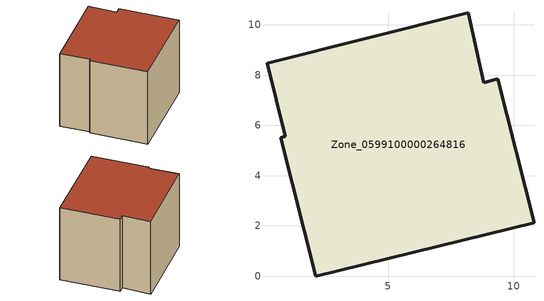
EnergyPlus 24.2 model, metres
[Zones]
Zone_0599100000264816
 floor ground (C_G): 8.19,10.48 8.8,7.7 9.37,7.85 10.81,2.12 2.12,0 0.73,5.52 0.92,5.57 0.18,8.47 z0
 wall outside (C_F): 8.19,10.48 0.18,8.47 0.92,5.57 0.73,5.52 2.12,0 10.81,2.12 9.37,7.85 8.8,7.7 8.19,10.48 z0:8.11
 roof outside (C_R): 8.8,7.7 8.19,10.48 0.18,8.47 0.92,5.57 0.73,5.52 2.12,0 10.81,2.12 9.37,7.85 z8.11
[BUILDING]
Pand.0599100000264816: North Axis=0; Terrain=City; Loads Convergence Tolerance Value=0.04; Temperature Convergence Tolerance Value=0.4; Solar Distribution=FullExterior; Maximum Number of Warmup Days=25; Minimum Number of Warmup Days=1
[Site:Location]
Rotterdam.The.Hague.AP_ZH_NLD Design_Conditions: Latitude=51.96; Longitude=4.45; Time Zone=1; Elevation=-4.5
[SITE:GROUNDTEMPERATURE:BUILDINGSURFACE]
18, 18, 18, 18, 18, 18, 18, 18, 18, 18, 18, 18
[MATERIAL] Thermal Absorptance=0.9; Solar Absorptance=0.7; Visible Absorptance=0.7
Name | Roughness | Thickness | Conductivity | Density | Specific Heat
G.TC.1965-1974 | MediumSmooth | 0.15 | 0.882353 | 540 | 1210
F.TC.1965-1974 | Rough | 0.3 | 0.697674 | 1920 | 840
R.TC.1965-1974 | MediumRough | 0.2 | 0.232558 | 1500 | 1000
[CONSTRUCTION]
C_G: G.TC.1965-1974
C_F: F.TC.1965-1974
C_R: R.TC.1965-1974
[ZONE]
Zone_0599100000264816: Type=1; Multiplier=1; Ceiling Height=Autocalculate; Volume=Autocalculate; Floor Area=autocalculate; Part of Total Floor Area=Yes
[ZONEINFILTRATION:DESIGNFLOWRATE]
Infil_Zone_0599100000264816: Zone or ZoneList or Space or SpaceList=Zone_0599100000264816; Schedule=AlwaysOn; Design Flow Rate Calculation Method=Flow/Area; Flow Rate per Floor Area=0.003; Constant Term Coefficient=1; Temperature Term Coefficient=0; Velocity Term Coefficient=0; Velocity Squared Term Coefficient=0
[HVACTEMPLATE:ZONE:IDEALLOADSAIRSYSTEM]
Zone_0599100000264816: Maximum Heating Supply Air Temperature=50; Minimum Cooling Supply Air Temperature=13; Maximum Heating Supply Air Humidity Ratio=0.0156; Minimum Cooling Supply Air Humidity Ratio=0.0077; Heating Limit=NoLimit; Cooling Limit=NoLimit; Dehumidification Control Type=ConstantSensibleHeatRatio; Cooling Sensible Heat Ratio=0.7; Dehumidification Setpoint=60; Humidification Control Type=None; Humidification Setpoint=30; Outdoor Air Method=None; Outdoor Air Flow Rate per Person=0.00944; Outdoor Air Flow Rate per Zone Floor Area=0; Outdoor Air Flow Rate per Zone=0; Demand Controlled Ventilation Type=None; Outdoor Air Economizer Type=NoEconomizer; Heat Recovery Type=None; Sensible Heat Recovery Effectiveness=0.7; Latent Heat Recovery Effectiveness=0.65
[ZONECONTROL:THERMOSTAT]
ThermostatControl_Zone_0599100000264816: Zone or ZoneList=Zone_0599100000264816; Control Type Schedule=DualSetpointControlType; Control 1=Thermostat_Zone_0599100000264816; Temperature Difference Between Cutout And Setpoint=0
[THERMOSTATSETPOINT:DUALSETPOINT]
Thermostat_Zone_0599100000264816: Heating Setpoint Temperature Schedule=HeatingSetpoint_Zone_0599100000264816; Cooling Setpoint Temperature Schedule=CoolingSetpoint_Zone_0599100000264816
[SCHEDULE:COMPACT]
HeatingSetpoint_Zone_0599100000264816: Through: 12/31, For: AllDays, Until: 24:00, 21
CoolingSetpoint_Zone_0599100000264816: Through: 12/31, For: AllDays, Until: 24:00, 24
DualSetpointControlType: Through: 12/31, For: AllDays, Until: 24:00, 4
AlwaysOn: Through: 12/31, For: AllDays, Until: 24:00, 1
